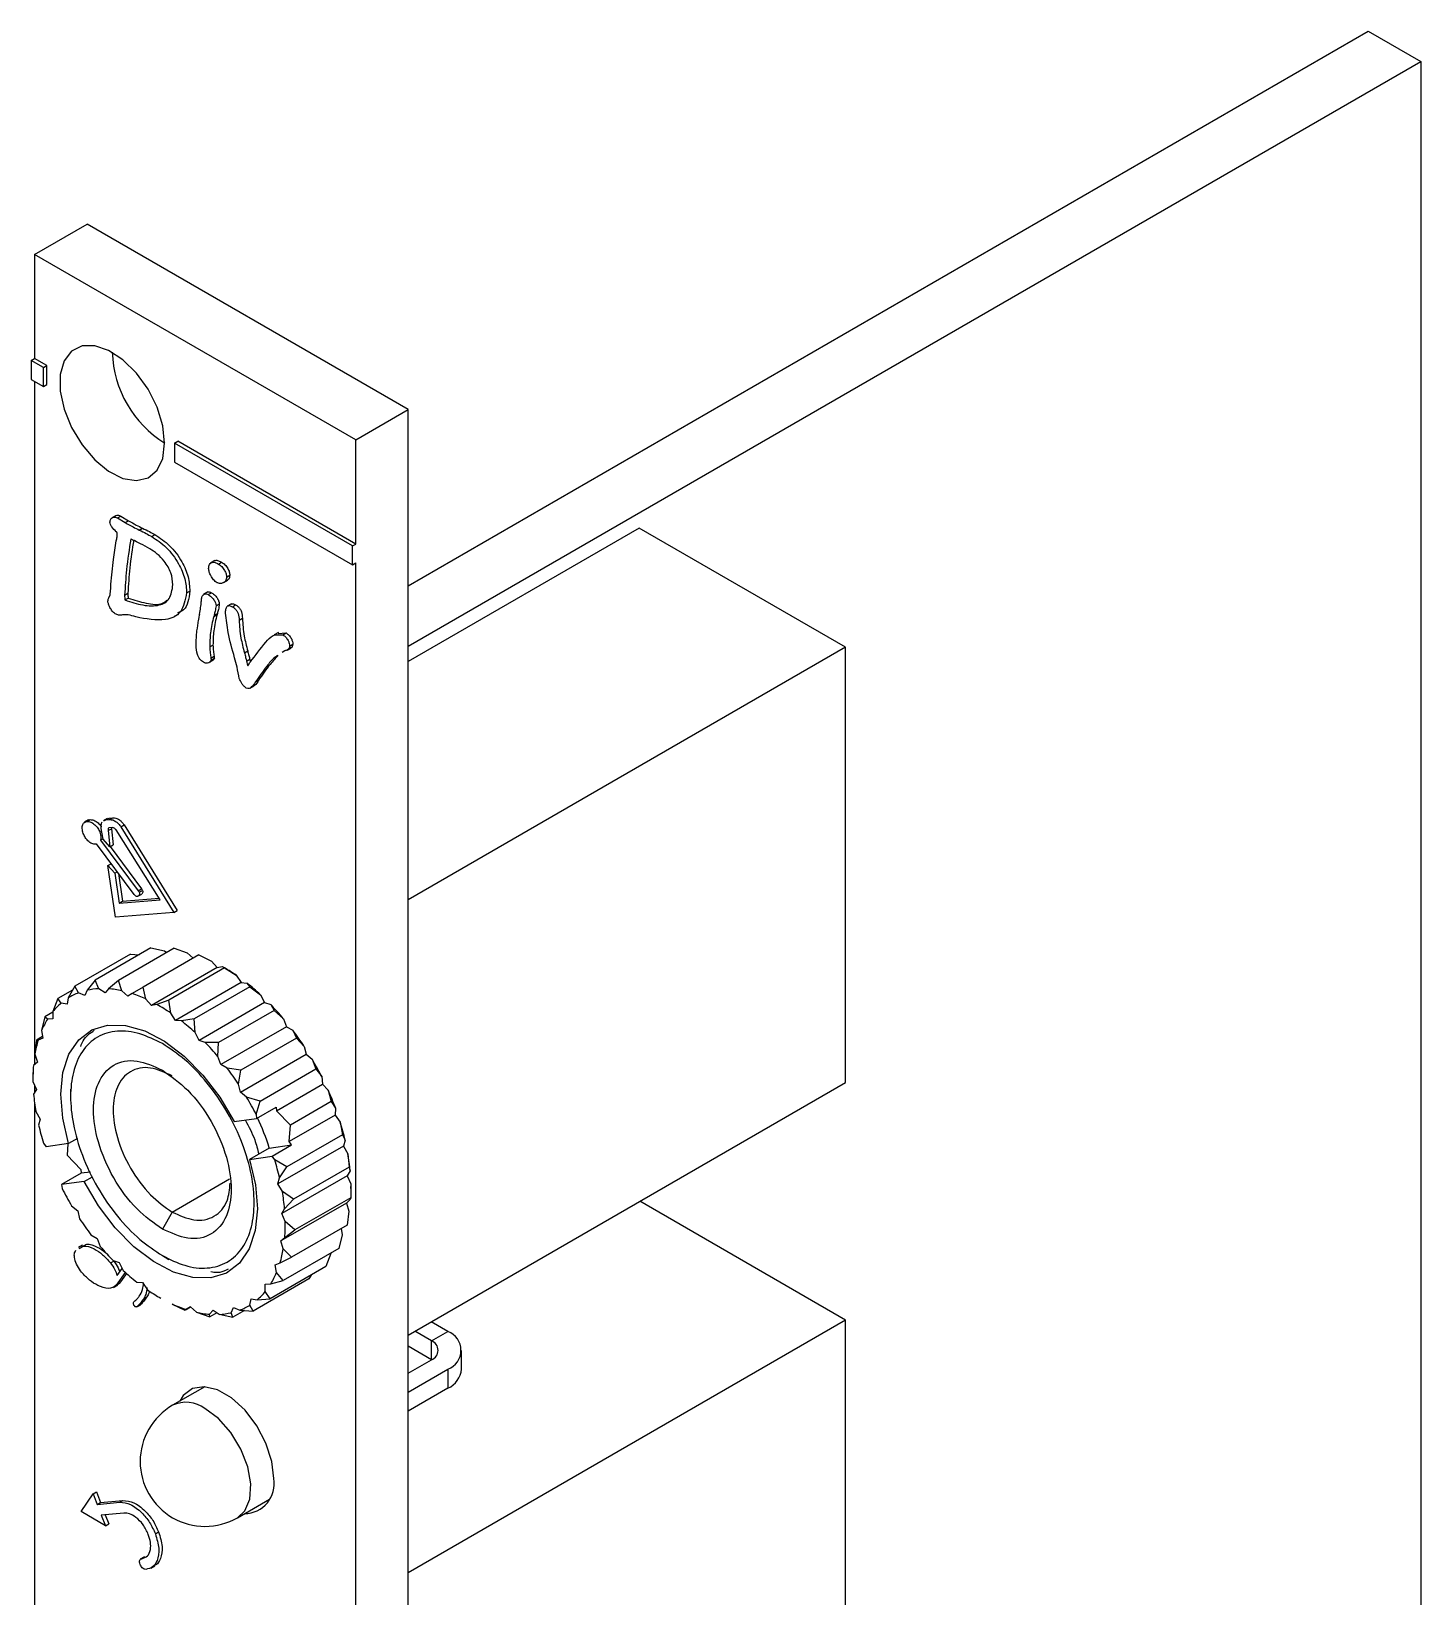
# Model space of a CAD drawing. Extents: x 616 to 1059, y 318 to 582.
# Drawn here: x 615.6 to 675.6, y 494.6 to 562.2 of the extents above; entities that cross this region are included whole.
import ezdxf

# ---------------------------------------------------------------- set-up
doc = ezdxf.new("R2010")
doc.units = 0
doc.layers.get('0').update_dxf_attribs({"linetype": 'CONTINUOUS'})

msp = doc.modelspace()

# ---------------------------------------------------------------- linework, layer by layer
at = {"color": 7, "linetype": 'CONTINUOUS'}
for p, q in [((631.876, 538.243), (673.312, 562.164)), ((673.312, 562.164), (675.575, 560.858)), ((631.876, 535.631), (675.575, 560.858)), ((675.575, 560.858), (675.575, 442.639)), ((615.754, 552.534), (618.017, 553.84)), ((631.876, 545.84), (618.017, 553.84)), ((629.613, 544.533), (615.754, 552.534)), ((615.754, 552.534), (615.754, 548.043)), ((615.613, 547.961), (615.754, 548.043)), ((616.136, 547.659), (615.613, 547.961)), ((615.613, 547.961), (615.613, 547.145)), ((616.277, 547.741), (615.754, 548.043)), ((615.613, 547.145), (616.136, 546.843)), ((616.136, 547.659), (616.277, 547.741)), ((616.136, 546.843), (616.136, 547.659)), ((616.277, 546.924), (616.277, 547.741)), ((615.754, 547.063), (615.754, 517.583)), ((616.136, 546.843), (616.277, 546.924)), ((629.613, 544.533), (631.876, 545.84)), ((631.876, 335.989), (631.876, 545.84)), ((621.793, 544.394), (621.934, 544.475)), ((621.793, 544.394), (621.793, 543.577)), ((629.472, 539.961), (621.793, 544.394)), ((629.613, 540.042), (621.934, 544.475)), ((629.613, 540.042), (629.613, 544.533)), ((621.793, 543.577), (629.472, 539.144)), ((619.265, 541.265), (619.088, 541.163)), ((619.335, 541.165), (619.476, 541.246)), ((619.335, 541.165), (619.66, 540.966)), ((619.476, 541.246), (619.802, 541.048)), ((619.66, 540.966), (619.802, 541.048)), ((620.272, 540.643), (620.413, 540.725)), ((620.81, 540.365), (620.951, 540.447)), ((641.846, 540.733), (631.876, 534.978)), ((650.756, 535.59), (641.846, 540.733)), ((629.472, 539.961), (629.613, 540.042)), ((629.472, 539.144), (629.472, 539.961)), ((623.529, 539.325), (623.353, 539.223)), ((623.685, 539.177), (623.827, 539.258)), ((629.472, 539.144), (629.613, 539.226)), ((629.613, 339.99), (629.613, 539.226)), ((623.908, 538.375), (624.084, 538.477)), ((624.038, 538.615), (624.179, 538.696)), ((618.963, 537.714), (619.014, 537.849)), ((619.641, 537.835), (619.783, 537.917)), ((619.655, 537.63), (619.797, 537.711)), ((622.316, 537.929), (622.457, 538.011)), ((623.227, 537.974), (623.05, 537.872)), ((623.243, 537.862), (623.384, 537.943)), ((621.796, 536.929), (621.973, 537.031)), ((622.876, 537.011), (622.876, 537.008)), ((623.487, 536.915), (623.628, 536.997)), ((623.501, 536.968), (623.487, 536.915)), ((623.501, 536.968), (623.643, 537.05)), ((623.585, 537.376), (623.726, 537.458)), ((623.643, 537.05), (623.628, 536.997)), ((624.247, 537.461), (624.071, 537.359)), ((624.291, 537.337), (624.432, 537.419)), ((624.582, 536.755), (624.723, 536.837)), ((623.313, 535.599), (623.454, 535.681)), ((626.276, 536.227), (626.099, 536.125)), ((626.273, 536.178), (626.612, 536.204)), ((626.471, 536.123), (626.612, 536.204)), ((626.758, 535.634), (626.899, 535.716)), ((623.279, 534.926), (623.455, 535.028)), ((623.363, 535.119), (623.504, 535.2)), ((623.37, 535.032), (623.512, 535.114)), ((624.81, 535.351), (624.951, 535.432)), ((624.903, 534.988), (625.044, 535.07)), ((625.044, 535.07), (625.071, 534.96)), ((626.555, 535.436), (626.433, 535.356)), ((626.648, 535.464), (626.825, 535.566)), ((650.756, 535.59), (631.876, 524.691)), ((650.756, 516.809), (650.756, 535.59)), ((625.043, 533.82), (625.22, 533.922)), ((625.28, 534.077), (625.422, 534.159)), ((618.898, 528.204), (618.722, 528.102)), ((618.825, 528.137), (618.966, 528.219)), ((618.891, 528.175), (618.966, 528.219)), ((618.966, 528.219), (619.132, 528.233)), ((618.99, 528.152), (619.132, 528.233)), ((618.081, 528.136), (617.905, 528.034)), ((618.007, 528.069), (618.149, 528.15)), ((618.066, 528.121), (618.149, 528.15)), ((618.575, 527.606), (618.653, 527.651)), ((618.707, 527.314), (618.634, 527.77)), ((618.75, 528.094), (618.825, 528.137)), ((618.825, 528.137), (618.99, 528.152)), ((618.931, 527.676), (619.073, 527.757)), ((618.931, 527.676), (619.001, 526.983)), ((619.124, 527.805), (618.959, 527.791)), ((619.07, 527.8), (619.073, 527.757)), ((619.073, 527.757), (619.142, 527.065)), ((621.17, 524.694), (619.271, 527.704)), ((619.48, 527.838), (619.622, 527.919)), ((619.48, 527.838), (621.768, 524.147)), ((619.622, 527.919), (621.91, 524.228)), ((618.413, 527.093), (618.425, 527.1)), ((620.045, 524.919), (618.424, 527.1)), ((618.603, 527.266), (618.706, 527.325)), ((618.603, 527.266), (620.231, 525.085)), ((619.001, 526.983), (618.707, 527.314)), ((619.001, 526.983), (619.142, 527.065)), ((619.011, 526.989), (620.372, 525.166)), ((618.915, 526.168), (619.056, 526.249)), ((619.252, 523.935), (618.915, 526.168)), ((618.915, 526.168), (619.216, 525.844)), ((619.216, 525.844), (619.315, 525.901)), ((619.216, 525.844), (619.404, 524.545)), ((619.372, 525.824), (619.545, 524.627)), ((620.231, 525.085), (620.372, 525.166)), ((620.241, 524.856), (620.383, 524.938)), ((620.272, 525.016), (620.413, 525.097)), ((621.768, 524.147), (619.252, 523.935)), ((619.404, 524.545), (621.17, 524.694)), ((619.404, 524.545), (619.545, 524.627)), ((619.545, 524.627), (621.128, 524.76)), ((621.768, 524.147), (621.91, 524.228)), ((619.894, 522.35), (617.49, 520.962)), ((620.776, 522.616), (618.372, 521.228)), ((621.773, 522.602), (619.369, 521.214)), ((619.894, 522.35), (620.27, 522.323)), ((622.845, 522.31), (620.441, 520.922)), ((620.776, 522.616), (621.362, 522.489)), ((621.362, 522.489), (621.462, 522.423)), ((621.773, 522.602), (622.345, 522.4)), ((622.345, 522.4), (622.601, 522.169)), ((622.845, 522.31), (623.391, 522.044)), ((623.631, 521.764), (620.802, 520.132)), ((623.952, 521.749), (621.548, 520.362)), ((623.391, 522.044), (623.631, 521.764)), ((623.631, 521.764), (623.854, 521.809)), ((623.854, 521.809), (623.952, 521.749)), ((623.957, 521.751), (623.888, 521.791)), ((623.952, 521.749), (624.458, 521.435)), ((624.458, 521.435), (624.67, 521.121)), ((617.397, 520.797), (616.755, 520.427)), ((617.49, 520.962), (617.206, 520.456)), ((617.649, 520.676), (617.49, 520.962)), ((618.018, 520.787), (617.916, 520.558)), ((618.372, 521.228), (618.018, 520.787)), ((618.533, 520.856), (618.372, 521.228)), ((618.801, 520.677), (618.533, 520.856)), ((618.95, 520.851), (618.801, 520.677)), ((619.369, 521.214), (618.95, 520.851)), ((619.517, 520.767), (619.369, 521.214)), ((619.776, 520.533), (619.517, 520.767)), ((620.441, 520.922), (619.965, 520.645)), ((620.562, 520.411), (620.441, 520.922)), ((624.67, 521.121), (621.841, 519.488)), ((625.051, 520.943), (622.647, 519.555)), ((624.67, 521.121), (624.918, 521.097)), ((624.918, 521.097), (625.051, 520.943)), ((625.051, 520.943), (625.506, 520.596)), ((616.755, 520.427), (616.545, 519.871)), ((616.899, 520.232), (616.755, 520.427)), ((617.155, 520.181), (616.899, 520.232)), ((617.206, 520.456), (617.155, 520.181)), ((617.916, 520.558), (617.649, 520.676)), ((619.965, 520.645), (619.776, 520.533)), ((620.802, 520.132), (620.562, 520.411)), ((621.025, 520.177), (620.802, 520.132)), ((621.548, 520.362), (621.025, 520.177)), ((621.63, 519.802), (621.548, 520.362)), ((625.681, 520.259), (622.853, 518.626)), ((625.506, 520.596), (625.681, 520.259)), ((625.681, 520.259), (625.945, 520.169)), ((625.945, 520.169), (626.1, 519.921)), ((616.197, 519.642), (616.059, 519.053)), ((616.545, 519.843), (616.197, 519.642)), ((616.311, 519.543), (616.197, 519.642)), ((616.546, 519.56), (616.311, 519.543)), ((616.545, 519.871), (616.546, 519.56)), ((621.841, 519.488), (621.63, 519.802)), ((622.089, 519.465), (621.841, 519.488)), ((622.647, 519.555), (622.089, 519.465)), ((622.678, 518.964), (622.647, 519.555)), ((626.1, 519.921), (623.695, 518.533)), ((626.1, 519.921), (626.495, 519.561)), ((626.495, 519.561), (626.626, 519.214)), ((616.101, 518.793), (615.836, 518.64)), ((616.059, 519.053), (616.113, 518.718)), ((622.853, 518.626), (622.678, 518.964)), ((626.626, 519.214), (623.798, 517.581)), ((627.058, 518.723), (624.654, 517.335)), ((626.626, 519.214), (626.896, 519.06)), ((626.896, 519.06), (627.058, 518.723)), ((627.058, 518.723), (627.386, 518.368)), ((615.836, 518.64), (615.769, 518.035)), ((615.909, 518.634), (615.836, 518.64)), ((616.113, 518.718), (615.909, 518.634)), ((623.116, 518.536), (622.853, 518.626)), ((623.695, 518.533), (623.116, 518.536)), ((623.666, 517.928), (623.695, 518.533)), ((627.386, 518.368), (627.469, 518.024)), ((615.687, 517.457), (615.685, 517.054)), ((615.706, 517.54), (615.687, 517.457)), ((615.873, 517.688), (615.706, 517.54)), ((615.769, 518.035), (615.873, 517.688)), ((623.798, 517.581), (623.666, 517.928)), ((624.067, 517.427), (623.798, 517.581)), ((624.654, 517.335), (624.067, 517.427)), ((624.641, 516.391), (627.469, 518.024)), ((625.484, 516.007), (627.888, 517.395)), ((627.469, 518.024), (627.733, 517.812)), ((627.733, 517.812), (627.888, 517.395)), ((627.888, 517.395), (628.145, 517.063)), ((615.683, 517.054), (615.683, 516.974)), ((615.684, 516.855), (615.835, 516.511)), ((615.754, 516.696), (615.754, 516.374)), ((624.557, 516.735), (624.654, 517.335)), ((624.641, 516.391), (624.557, 516.735)), ((626.197, 515.593), (628.177, 516.736)), ((628.145, 517.063), (628.177, 516.736)), ((628.177, 516.736), (628.426, 516.475)), ((631.876, 505.91), (650.756, 516.809)), ((615.835, 516.511), (615.713, 516.304)), ((617.31, 516.525), (617.31, 516.199)), ((624.905, 516.18), (624.641, 516.391)), ((625.484, 516.007), (624.905, 516.18)), ((628.426, 516.475), (628.56, 515.989)), ((615.754, 515.923), (615.754, 488.977)), ((615.809, 515.559), (616, 515.23)), ((625.316, 515.43), (625.484, 516.007)), ((625.316, 515.43), (625.333, 515.259)), ((625.333, 515.259), (626.182, 515.749)), ((626.182, 515.749), (626.197, 515.593)), ((626.197, 515.593), (626.792, 514.968)), ((628.722, 515.399), (626.742, 514.256)), ((628.56, 515.989), (626.792, 514.968)), ((628.56, 515.989), (628.743, 515.697)), ((628.743, 515.697), (628.722, 515.399)), ((628.722, 515.399), (628.947, 515.098)), ((616, 515.23), (615.927, 514.973)), ((624.365, 515.129), (625.333, 515.259)), ((626.742, 514.256), (626.792, 514.968)), ((628.947, 515.098), (629.047, 514.557)), ((616.138, 514.197), (616.255, 514.039)), ((617.223, 514.17), (616.255, 514.039)), ((617.195, 514.166), (617.161, 513.674)), ((617.608, 514.392), (617.223, 514.17)), ((625.881, 513.982), (626.849, 514.113)), ((626.001, 513.623), (626.849, 514.113)), ((629.084, 514.065), (626.256, 512.432)), ((629.047, 514.557), (626.642, 513.169)), ((626.849, 514.113), (626.742, 514.256)), ((629.047, 514.557), (629.157, 514.322)), ((629.157, 514.322), (629.084, 514.065)), ((629.084, 514.065), (629.276, 513.736)), ((617.161, 513.674), (617.756, 513.049)), ((625.881, 513.982), (625.033, 513.493)), ((625.033, 513.493), (626.001, 513.623)), ((626.118, 513.465), (626.001, 513.623)), ((626.642, 513.169), (626.118, 513.465)), ((629.276, 513.736), (629.329, 513.156)), ((617.771, 512.893), (616.923, 512.403)), ((617.756, 513.049), (617.771, 512.893)), ((618.161, 512.945), (617.771, 512.893)), ((617.891, 512.533), (618.256, 512.744)), ((621.694, 511.218), (624.171, 512.648)), ((626.256, 512.432), (626.329, 512.689)), ((626.329, 512.689), (626.642, 513.169)), ((629.25, 512.784), (626.421, 511.151)), ((629.329, 513.156), (626.925, 511.768)), ((629.372, 512.991), (629.25, 512.784)), ((629.25, 512.784), (629.4, 512.44)), ((629.329, 513.156), (629.372, 512.991)), ((617.891, 512.533), (616.923, 512.403)), ((616.923, 512.403), (616.94, 512.232)), ((626.447, 512.103), (626.256, 512.432)), ((626.925, 511.768), (626.447, 512.103)), ((629.4, 512.44), (629.397, 511.838)), ((629.401, 512.241), (629.401, 512.321)), ((617.351, 511.483), (617.615, 511.271)), ((629.212, 511.607), (626.383, 509.974)), ((626.421, 511.151), (626.543, 511.358)), ((626.543, 511.358), (626.925, 511.768)), ((629.397, 511.838), (626.993, 510.45)), ((629.378, 511.755), (629.212, 511.607)), ((629.212, 511.607), (629.316, 511.26)), ((629.397, 511.838), (629.378, 511.755)), ((650.756, 506.554), (641.873, 511.682)), ((617.615, 511.271), (617.699, 510.927)), ((621.694, 511.218), (621.269, 510.483)), ((626.572, 510.807), (626.421, 511.151)), ((626.993, 510.45), (626.572, 510.807)), ((629.248, 510.655), (626.844, 509.267)), ((629.316, 511.26), (629.248, 510.655)), ((618.189, 510.235), (618.458, 510.081)), ((618.458, 510.081), (618.59, 509.734)), ((626.383, 509.974), (626.55, 510.122)), ((626.487, 509.627), (626.383, 509.974)), ((626.55, 510.122), (626.993, 510.45)), ((629.025, 510.242), (628.888, 509.653)), ((628.983, 510.502), (629.025, 510.242)), ((617.822, 509.784), (617.645, 509.682)), ((621.269, 509.34), (621.552, 509.177)), ((626.347, 509.028), (626.844, 509.267)), ((628.888, 509.653), (626.483, 508.265)), ((626.844, 509.267), (626.487, 509.627)), ((628.54, 509.424), (628.329, 508.868)), ((628.54, 509.452), (628.54, 509.424)), ((619.026, 509.024), (619.168, 509.106)), ((619.14, 509.126), (619.403, 509.036)), ((619.669, 508.616), (619.28, 508.063)), ((619.317, 508.479), (619.533, 508.786)), ((619.403, 509.036), (619.578, 508.699)), ((628.329, 508.868), (625.925, 507.481)), ((626.143, 508.944), (626.347, 509.028)), ((626.197, 508.609), (626.143, 508.944)), ((626.483, 508.265), (626.197, 508.609)), ((619.165, 507.961), (619.341, 508.063)), ((619.28, 508.063), (619.422, 508.144)), ((619.422, 508.144), (619.302, 508.096)), ((619.721, 508.57), (619.422, 508.144)), ((620.167, 508.198), (620.415, 508.174)), ((620.415, 508.174), (620.626, 507.86)), ((627.595, 508.333), (625.191, 506.945)), ((625.71, 508.103), (625.945, 508.119)), ((625.711, 507.791), (625.71, 508.103)), ((625.945, 508.119), (626.483, 508.265)), ((627.687, 508.498), (627.595, 508.333)), ((620.038, 507.34), (620.053, 507.362)), ((620.418, 507.417), (620.559, 507.498)), ((620.462, 507.479), (620.418, 507.417)), ((620.462, 507.479), (620.603, 507.56)), ((620.603, 507.56), (620.559, 507.498)), ((621.127, 507.544), (621.197, 507.504)), ((621.694, 507.251), (622.239, 506.985)), ((625.05, 507.206), (625.101, 507.481)), ((625.101, 507.481), (625.357, 507.43)), ((625.357, 507.43), (625.925, 507.481)), ((625.925, 507.481), (625.711, 507.791)), ((620.171, 507.125), (620.312, 507.207)), ((622.483, 507.126), (622.239, 506.985)), ((622.239, 506.985), (622.291, 507.018)), ((622.291, 507.018), (622.48, 507.129)), ((622.48, 507.129), (622.739, 506.895)), ((622.739, 506.895), (623.312, 506.693)), ((623.306, 506.811), (623.455, 506.985)), ((623.312, 506.693), (623.306, 506.811)), ((623.623, 506.872), (623.312, 506.693)), ((623.455, 506.985), (623.723, 506.806)), ((623.723, 506.806), (624.308, 506.679)), ((624.238, 506.875), (624.34, 507.104)), ((624.308, 506.679), (624.238, 506.875)), ((624.815, 506.972), (624.308, 506.679)), ((624.34, 507.104), (624.607, 506.986)), ((624.607, 506.986), (625.191, 506.945)), ((625.191, 506.945), (625.05, 507.206)), ((650.756, 506.554), (631.876, 495.655)), ((632.887, 505.66), (632.165, 506.077)), ((633.594, 506.068), (632.872, 506.485)), ((632.887, 505.66), (633.594, 506.068)), ((650.756, 487.773), (650.756, 506.554)), ((632.887, 504.844), (631.876, 505.427)), ((632.887, 504.844), (632.887, 505.66)), ((634.18, 504.436), (634.18, 505.252)), ((631.876, 504.26), (632.887, 504.844)), ((631.876, 503.444), (633.594, 504.436)), ((633.594, 504.436), (633.594, 503.619)), ((623.095, 503.682), (621.708, 502.881)), ((633.594, 503.619), (631.876, 502.627)), ((618.278, 499.059), (618.42, 499.14)), ((618.42, 499.14), (618.595, 498.689)), ((617.759, 498.303), (618.278, 499.059)), ((618.278, 499.059), (618.453, 498.607)), ((618.453, 498.607), (619.428, 498.694)), ((618.453, 498.607), (618.595, 498.689)), ((618.595, 498.689), (619.569, 498.776)), ((619.428, 498.694), (619.569, 498.776)), ((624.508, 498.031), (625.895, 498.832)), ((618.812, 497.683), (617.759, 498.303)), ((619.607, 498.231), (618.633, 498.144)), ((618.633, 498.144), (618.812, 497.683)), ((618.8, 498.159), (618.953, 497.765)), ((618.812, 497.683), (618.953, 497.765)), ((620.966, 497.336), (621.108, 497.418)), ((620.495, 496.343), (620.318, 496.241)), ((620.372, 496.262), (620.513, 496.343)), ((620.479, 496.33), (620.513, 496.343)), ((620.768, 495.859), (620.945, 495.961))]:
    msp.add_line(p, q, dxfattribs=at)
at = {"color": 7, "linetype": 'CONTINUOUS', "flags": 128}
for points in [[(621.368, 544.394), (621.285, 545.147), (621.039, 545.941), (620.65, 546.718), (620.147, 547.419), (619.566, 547.992), (618.951, 548.396), (618.348, 548.599), (617.801, 548.588), (617.35, 548.362), (617.03, 547.939), (616.864, 547.35), (616.864, 546.638), (617.03, 545.857), (617.35, 545.064), (617.801, 544.319), (618.348, 543.675), (618.951, 543.182), (619.566, 542.876), (620.147, 542.779), (620.65, 542.899), (621.039, 543.226), (621.285, 543.737), (621.368, 544.394)], [(617.223, 514.17), (616.969, 515.264), (616.885, 516.3), (616.976, 517.235), (617.237, 518.03), (617.657, 518.652), (618.22, 519.077), (618.902, 519.287), (619.675, 519.273), (620.509, 519.035), (621.367, 518.585), (622.216, 517.939), (623.02, 517.124), (623.746, 516.175), (624.365, 515.129)], [(625.033, 513.493), (625.287, 512.398), (625.371, 511.362), (625.28, 510.428), (625.019, 509.633), (624.599, 509.01), (624.036, 508.585), (623.354, 508.375), (622.581, 508.389), (621.747, 508.627), (620.889, 509.078), (620.04, 509.723), (619.236, 510.538), (618.51, 511.487), (617.891, 512.533)], [(629.4, 512.44), (629.401, 512.352), (629.401, 512.321)], [(626.078, 499.721), (625.992, 500.461), (625.741, 501.24), (625.346, 501.995), (624.838, 502.665), (624.258, 503.196), (623.655, 503.545), (623.075, 503.683), (622.567, 503.599), (622.172, 503.3), (622.018, 503.06)], [(624.508, 498.031), (624.823, 498.323), (625.038, 498.833), (625.082, 499.487), (624.951, 500.227), (624.656, 500.988), (624.223, 501.701), (623.691, 502.304), (623.108, 502.742)]]:
    msp.add_lwpolyline(points, dxfattribs=at)
at = {"color": 7, "linetype": 'CONTINUOUS'}
for centre, radius, start, end in [((623.923, 548.481), 4.82, 181.99908, 237.99555), ((620.06, 515.016), 7.781, 55.57883, 59.94101), ((618.673, 517.868), 2.992, 92.67351, 102.6352), ((618.648, 516.85), 4.012, 77.48983, 85.67995), ((618.842, 513.366), 9.833, 47.33602, 51.84047), ((618.691, 518.122), 2.768, 130.3392, 140.83067), ((618.569, 518.263), 2.582, 110.86846, 121.85925), ((618.22, 515.305), 5.618, 65.35402, 71.89698), ((617.298, 513.486), 7.659, 55.55196, 60.87338), ((617.515, 511.995), 11.742, 40.11547, 44.11722), ((619.341, 517.675), 3.56, 148.34799, 157.21918), ((616.014, 511.733), 9.833, 47.33602, 51.84047), ((616.544, 511.208), 12.993, 33.44026, 37.1809), ((620.656, 517.211), 4.956, 163.31328, 170.42664), ((614.687, 510.362), 11.742, 40.11547, 44.11722), ((622.545, 516.976), 6.862, 175.28044, 181.00621), ((613.716, 509.575), 12.993, 33.44026, 37.1809), ((616.28, 511.032), 13.31, 26.94415, 30.62502), ((624.709, 517.086), 9.03, 184.9683, 189.73613), ((613.451, 509.399), 13.31, 26.94415, 30.62502), ((616.902, 511.32), 12.624, 20.28885, 24.10196), ((626.725, 517.488), 11.087, 193.11128, 197.26923), ((616.65, 511.165), 9.652, 16.97221, 25.27096), ((618.359, 511.807), 11.087, 13.11128, 17.26923), ((615.531, 510.174), 11.087, 13.11128, 17.26923), ((620.376, 512.209), 9.03, 4.9683, 9.73613), ((628.805, 518.263), 13.31, 206.94415, 210.62502), ((617.547, 510.576), 9.03, 4.9683, 9.73613), ((628.54, 518.087), 12.993, 213.44026, 217.1809), ((619.711, 510.686), 6.862, 355.28044, 1.00621), ((627.569, 517.3), 11.742, 220.11547, 224.11722), ((621.6, 510.451), 4.956, 343.31328, 350.42664), ((626.242, 515.929), 9.833, 227.33602, 231.84047), ((622.915, 509.987), 3.56, 328.34799, 337.21918), ((625.025, 514.279), 7.781, 235.57883, 239.94101), ((624.036, 512.358), 5.618, 245.35402, 251.89698), ((623.565, 509.54), 2.768, 310.3392, 320.83067), ((623.608, 510.812), 4.012, 257.48983, 265.67995), ((623.583, 509.794), 2.992, 272.67351, 282.6352), ((623.687, 509.399), 2.582, 290.86846, 301.85925), ((633.284, 505.252), 0.873, 290.78342, 69.21658), ((632.732, 505.252), 0.437, 290.78342, 69.21658), ((633.179, 504.535), 1.006, 294.37466, 354.3052), ((623.108, 500.456), 2.8, 119.99731, 180), ((622.292, 501.639), 1.372, 53.51373, 115.17581), ((623.108, 500.456), 2.8, 180, 299.99731), ((624.815, 499.493), 1.283, 270.12124, 10.23912)]:
    msp.add_arc(centre, radius, start, end, dxfattribs=at)
for points, knots in [([(619.007, 540.988), (619.015, 541.036), (619.032, 541.133), (619.126, 541.189), (619.225, 541.213), (619.298, 541.181), (619.335, 541.165)], [0, 0, 0, 0, 0.278636, 0.559269, 0.779892, 1, 1, 1, 1]), ([(619.251, 541.249), (619.259, 541.256), (619.291, 541.283), (619.367, 541.292), (619.44, 541.262), (619.476, 541.246)], [0, 0, 0, 0, 0.154545, 0.577767, 1, 1, 1, 1]), ([(619.802, 541.048), (619.916, 540.985), (620.12, 540.872), (620.323, 540.77), (620.413, 540.725)], [0, 0, 0, 0, 0.559977, 1, 1, 1, 1]), ([(619.282, 540.572), (619.213, 540.634), (619.116, 540.72), (619.019, 540.882), (619.011, 540.953), (619.007, 540.988)], [0, 0, 0, 0, 0.560479, 0.780725, 1, 1, 1, 1]), ([(619.281, 540.177), (619.293, 540.232), (619.314, 540.33), (619.321, 540.439), (619.324, 540.487)], [0, 0, 0, 0, 0.560108, 1, 1, 1, 1]), ([(619.324, 540.487), (619.323, 540.495), (619.323, 540.512), (619.312, 540.537), (619.298, 540.558), (619.287, 540.567), (619.282, 540.572)], [0, 0, 0, 0, 0.280011, 0.560038, 0.779011, 1, 1, 1, 1]), ([(619.66, 540.966), (619.775, 540.903), (619.979, 540.79), (620.182, 540.688), (620.272, 540.643)], [0, 0, 0, 0, 0.5599766, 1, 1, 1, 1]), ([(620.272, 540.643), (620.372, 540.595), (620.551, 540.509), (620.731, 540.409), (620.81, 540.365)], [0, 0, 0, 0, 0.5600178, 1, 1, 1, 1]), ([(620.413, 540.725), (620.513, 540.677), (620.693, 540.59), (620.872, 540.491), (620.951, 540.447)], [0, 0, 0, 0, 0.5600178, 1, 1, 1, 1]), ([(620.81, 540.365), (621.024, 540.224), (621.451, 539.941), (621.969, 539.258), (622.275, 538.535), (622.302, 538.131), (622.316, 537.929)], [0, 0, 0, 0, 0.28045, 0.559804, 0.779655, 1, 1, 1, 1]), ([(620.951, 540.447), (621.165, 540.305), (621.592, 540.022), (622.11, 539.34), (622.417, 538.617), (622.444, 538.213), (622.457, 538.011)], [0, 0, 0, 0, 0.28045, 0.559804, 0.779655, 1, 1, 1, 1]), ([(619.052, 538.31), (619.082, 538.668), (619.137, 539.306), (619.237, 539.911), (619.281, 540.177)], [0, 0, 0, 0, 0.559983, 1, 1, 1, 1]), ([(619.91, 540.257), (619.839, 539.82), (619.712, 539.039), (619.663, 538.203), (619.641, 537.835)], [0, 0, 0, 0, 0.560127, 1, 1, 1, 1]), ([(620.034, 540.219), (619.97, 539.821), (619.85, 539.079), (619.804, 538.284), (619.783, 537.917)], [0, 0, 0, 0, 0.53678, 1, 1, 1, 1]), ([(619.998, 540.214), (619.981, 540.221), (619.952, 540.235), (619.923, 540.25), (619.91, 540.257)], [0, 0, 0, 0, 0.559999, 1, 1, 1, 1]), ([(620.731, 539.835), (620.594, 539.911), (620.349, 540.046), (620.105, 540.162), (619.998, 540.214)], [0, 0, 0, 0, 0.559974, 1, 1, 1, 1]), ([(621.726, 538.285), (621.71, 538.454), (621.678, 538.793), (621.385, 539.285), (621.055, 539.628), (620.839, 539.766), (620.731, 539.835)], [0, 0, 0, 0, 0.279169, 0.558144, 0.778862, 1, 1, 1, 1]), ([(623.267, 538.984), (623.274, 539.05), (623.286, 539.18), (623.402, 539.264), (623.545, 539.25), (623.639, 539.201), (623.685, 539.177)], [0, 0, 0, 0, 0.2796731, 0.558545, 0.7790666, 1, 1, 1, 1]), ([(623.627, 538.373), (623.576, 538.411), (623.473, 538.487), (623.365, 538.665), (623.286, 538.835), (623.274, 538.934), (623.267, 538.984)], [0, 0, 0, 0, 0.279214, 0.559322, 0.780082, 1, 1, 1, 1]), ([(623.52, 539.301), (623.532, 539.313), (623.573, 539.352), (623.689, 539.328), (623.781, 539.282), (623.827, 539.258)], [0, 0, 0, 0, 0.181112, 0.590174, 1, 1, 1, 1]), ([(623.685, 539.177), (623.735, 539.144), (623.833, 539.079), (623.949, 538.92), (624.026, 538.756), (624.034, 538.662), (624.038, 538.615)], [0, 0, 0, 0, 0.280258, 0.559685, 0.779898, 1, 1, 1, 1]), ([(623.827, 539.258), (623.876, 539.226), (623.975, 539.161), (624.09, 539.002), (624.167, 538.837), (624.175, 538.743), (624.179, 538.696)], [0, 0, 0, 0, 0.280258, 0.559685, 0.779898, 1, 1, 1, 1]), ([(619.014, 537.849), (619.025, 537.932), (619.044, 538.082), (619.05, 538.24), (619.052, 538.31)], [0, 0, 0, 0, 0.5598358, 1, 1, 1, 1]), ([(624.038, 538.615), (624.029, 538.552), (624.01, 538.425), (623.886, 538.362), (623.764, 538.326), (623.673, 538.357), (623.627, 538.373)], [0, 0, 0, 0, 0.278945, 0.559397, 0.780339, 1, 1, 1, 1]), ([(624.179, 538.696), (624.172, 538.631), (624.159, 538.525), (624.088, 538.489), (624.061, 538.475)], [0, 0, 0, 0, 0.615815, 1, 1, 1, 1]), ([(618.916, 537.573), (618.921, 537.603), (618.93, 537.656), (618.953, 537.696), (618.963, 537.714)], [0, 0, 0, 0, 0.559183, 1, 1, 1, 1]), ([(619.641, 537.835), (619.641, 537.798), (619.641, 537.732), (619.651, 537.661), (619.655, 537.63)], [0, 0, 0, 0, 0.560278, 1, 1, 1, 1]), ([(619.655, 537.63), (619.916, 537.544), (620.435, 537.372), (621.106, 537.351), (621.622, 537.621), (621.692, 538.064), (621.726, 538.285)], [0, 0, 0, 0, 0.281156, 0.561473, 0.781415, 1, 1, 1, 1]), ([(619.783, 537.917), (619.783, 537.88), (619.783, 537.813), (619.792, 537.742), (619.797, 537.711)], [0, 0, 0, 0, 0.560278, 1, 1, 1, 1]), ([(619.797, 537.711), (620.054, 537.63), (620.567, 537.469), (621.169, 537.393), (621.402, 537.57), (621.461, 537.615)], [0, 0, 0, 0, 0.428401, 0.855524, 1, 1, 1, 1]), ([(622.316, 537.929), (622.254, 537.626), (622.131, 537.016), (621.286, 536.672), (620.565, 536.81), (620.125, 536.894)], [0, 0, 0, 0, 0.278042, 0.55902, 1, 1, 1, 1]), ([(622.457, 538.011), (622.41, 537.686), (622.344, 537.228), (622.022, 537.104), (621.928, 537.068)], [0, 0, 0, 0, 0.71069, 1, 1, 1, 1]), ([(622.95, 537.546), (622.953, 537.606), (622.959, 537.726), (623.017, 537.852), (623.116, 537.916), (623.2, 537.88), (623.243, 537.862)], [0, 0, 0, 0, 0.280953, 0.56124, 0.780657, 1, 1, 1, 1]), ([(623.214, 537.954), (623.23, 537.965), (623.273, 537.996), (623.34, 537.964), (623.384, 537.943)], [0, 0, 0, 0, 0.349408, 1, 1, 1, 1]), ([(623.243, 537.862), (623.287, 537.834), (623.375, 537.778), (623.486, 537.65), (623.567, 537.506), (623.579, 537.42), (623.585, 537.376)], [0, 0, 0, 0, 0.280964, 0.56069, 0.780969, 1, 1, 1, 1]), ([(623.384, 537.943), (623.428, 537.916), (623.516, 537.86), (623.627, 537.731), (623.708, 537.587), (623.72, 537.501), (623.726, 537.458)], [0, 0, 0, 0, 0.280964, 0.56069, 0.780969, 1, 1, 1, 1]), ([(619.231, 537.037), (619.187, 537.071), (619.098, 537.139), (619.011, 537.297), (618.941, 537.441), (618.924, 537.529), (618.916, 537.573)], [0, 0, 0, 0, 0.278933, 0.55931, 0.78043, 1, 1, 1, 1]), ([(619.554, 536.98), (619.498, 536.973), (619.398, 536.96), (619.282, 537.013), (619.231, 537.037)], [0, 0, 0, 0, 0.560144, 1, 1, 1, 1]), ([(620.125, 536.894), (620.012, 536.934), (619.81, 537.004), (619.632, 536.987), (619.554, 536.98)], [0, 0, 0, 0, 0.560211, 1, 1, 1, 1]), ([(622.835, 536.754), (622.843, 536.801), (622.857, 536.887), (622.871, 536.973), (622.876, 537.011)], [0, 0, 0, 0, 0.559999, 1, 1, 1, 1]), ([(622.876, 537.008), (622.892, 537.107), (622.921, 537.283), (622.941, 537.466), (622.95, 537.546)], [0, 0, 0, 0, 0.560107, 1, 1, 1, 1]), ([(623.628, 536.997), (623.572, 536.769), (623.471, 536.362), (623.459, 535.889), (623.454, 535.681)], [0, 0, 0, 0, 0.559882, 1, 1, 1, 1]), ([(623.585, 537.376), (623.574, 537.297), (623.554, 537.154), (623.517, 537.025), (623.501, 536.968)], [0, 0, 0, 0, 0.559597, 1, 1, 1, 1]), ([(623.726, 537.458), (623.715, 537.378), (623.696, 537.235), (623.659, 537.107), (623.643, 537.05)], [0, 0, 0, 0, 0.559597, 1, 1, 1, 1]), ([(623.993, 537.057), (623.995, 537.116), (623.999, 537.234), (624.053, 537.366), (624.167, 537.397), (624.249, 537.357), (624.291, 537.337)], [0, 0, 0, 0, 0.281151, 0.560627, 0.779786, 1, 1, 1, 1]), ([(624.388, 535.133), (624.284, 535.501), (624.1, 536.157), (624.025, 536.782), (623.993, 537.057)], [0, 0, 0, 0, 0.560621, 1, 1, 1, 1]), ([(624.233, 537.444), (624.258, 537.455), (624.314, 537.48), (624.39, 537.44), (624.432, 537.419)], [0, 0, 0, 0, 0.440799, 1, 1, 1, 1]), ([(624.291, 537.337), (624.324, 537.316), (624.389, 537.273), (624.481, 537.169), (624.571, 536.983), (624.577, 536.849), (624.582, 536.755)], [0, 0, 0, 0, 0.187424, 0.374401, 0.561206, 1, 1, 1, 1]), ([(624.432, 537.419), (624.465, 537.397), (624.531, 537.355), (624.622, 537.251), (624.712, 537.064), (624.719, 536.931), (624.723, 536.837)], [0, 0, 0, 0, 0.187424, 0.374401, 0.561206, 1, 1, 1, 1]), ([(622.724, 535.677), (622.732, 535.886), (622.748, 536.26), (622.808, 536.603), (622.835, 536.754)], [0, 0, 0, 0, 0.559868, 1, 1, 1, 1]), ([(623.487, 536.915), (623.43, 536.687), (623.329, 536.28), (623.318, 535.807), (623.313, 535.599)], [0, 0, 0, 0, 0.559882, 1, 1, 1, 1]), ([(624.582, 536.755), (624.598, 536.502), (624.626, 536.05), (624.754, 535.565), (624.81, 535.351)], [0, 0, 0, 0, 0.558975, 1, 1, 1, 1]), ([(624.723, 536.837), (624.739, 536.584), (624.767, 536.131), (624.895, 535.646), (624.951, 535.432)], [0, 0, 0, 0, 0.558975, 1, 1, 1, 1]), ([(623.041, 534.943), (622.986, 534.982), (622.903, 535.04), (622.82, 535.173), (622.734, 535.383), (622.728, 535.546), (622.724, 535.677)], [0, 0, 0, 0, 0.2491513, 0.3747343, 0.5004925, 1, 1, 1, 1]), ([(623.454, 535.681), (623.459, 535.593), (623.467, 535.437), (623.493, 535.273), (623.504, 535.2)], [0, 0, 0, 0, 0.559838, 1, 1, 1, 1]), ([(625.058, 534.948), (625.282, 535.234), (625.594, 535.631), (626.013, 536.148), (626.32, 536.131), (626.471, 536.123)], [0, 0, 0, 0, 0.5643697, 0.7860465, 1, 1, 1, 1]), ([(626.471, 536.123), (626.513, 536.093), (626.597, 536.035), (626.692, 535.894), (626.75, 535.753), (626.755, 535.674), (626.758, 535.634)], [0, 0, 0, 0, 0.279781, 0.559312, 0.779561, 1, 1, 1, 1]), ([(626.758, 535.634), (626.752, 535.599), (626.742, 535.529), (626.665, 535.465), (626.597, 535.447), (626.555, 535.436)], [0, 0, 0, 0, 0.278765, 0.559016, 1, 1, 1, 1]), ([(626.612, 536.204), (626.654, 536.175), (626.738, 536.117), (626.833, 535.976), (626.891, 535.835), (626.896, 535.755), (626.899, 535.716)], [0, 0, 0, 0, 0.279781, 0.559312, 0.779561, 1, 1, 1, 1]), ([(626.899, 535.716), (626.894, 535.681), (626.882, 535.612), (626.839, 535.569), (626.81, 535.559), (626.806, 535.558)], [0, 0, 0, 0, 0.46662, 0.935726, 1, 1, 1, 1]), ([(623.37, 535.032), (623.353, 535), (623.318, 534.935), (623.229, 534.903), (623.137, 534.897), (623.073, 534.927), (623.041, 534.943)], [0, 0, 0, 0, 0.27677, 0.558262, 0.779374, 1, 1, 1, 1]), ([(623.313, 535.599), (623.318, 535.512), (623.326, 535.355), (623.352, 535.191), (623.363, 535.119)], [0, 0, 0, 0, 0.559838, 1, 1, 1, 1]), ([(623.363, 535.119), (623.365, 535.102), (623.369, 535.072), (623.37, 535.044), (623.37, 535.032)], [0, 0, 0, 0, 0.559992, 1, 1, 1, 1]), ([(623.512, 535.114), (623.496, 535.078), (623.478, 535.037), (623.442, 535.022), (623.436, 535.02)], [0, 0, 0, 0, 0.845974, 1, 1, 1, 1]), ([(623.504, 535.2), (623.507, 535.184), (623.511, 535.154), (623.511, 535.126), (623.512, 535.114)], [0, 0, 0, 0, 0.559992, 1, 1, 1, 1]), ([(624.582, 534.238), (624.556, 534.402), (624.51, 534.696), (624.425, 534.999), (624.388, 535.133)], [0, 0, 0, 0, 0.559201, 1, 1, 1, 1]), ([(624.81, 535.351), (624.828, 535.283), (624.86, 535.162), (624.89, 535.041), (624.903, 534.988)], [0, 0, 0, 0, 0.5599935, 1, 1, 1, 1]), ([(624.903, 534.988), (624.911, 534.951), (624.926, 534.886), (624.948, 534.82), (624.957, 534.791)], [0, 0, 0, 0, 0.560125, 1, 1, 1, 1]), ([(624.951, 535.432), (624.969, 535.365), (625.002, 535.243), (625.031, 535.123), (625.044, 535.07)], [0, 0, 0, 0, 0.5599935, 1, 1, 1, 1]), ([(624.957, 534.791), (624.976, 534.82), (625.011, 534.872), (625.043, 534.925), (625.058, 534.948)], [0, 0, 0, 0, 0.559975, 1, 1, 1, 1]), ([(626.24, 535.228), (626.203, 535.205), (626.022, 535.092), (625.71, 534.689), (625.443, 534.31), (625.28, 534.077)], [0, 0, 0, 0, 0.090365, 0.444099, 1, 1, 1, 1]), ([(626.272, 535.238), (626.151, 535.112), (625.84, 534.789), (625.58, 534.398), (625.422, 534.159)], [0, 0, 0, 0, 0.388874, 1, 1, 1, 1]), ([(624.89, 533.825), (624.855, 533.852), (624.784, 533.905), (624.677, 534.053), (624.618, 534.168), (624.582, 534.238)], [0, 0, 0, 0, 0.279013, 0.5593, 1, 1, 1, 1]), ([(625.28, 534.077), (625.226, 533.998), (625.151, 533.889), (625.016, 533.793), (624.932, 533.814), (624.89, 533.825)], [0, 0, 0, 0, 0.561601, 0.782118, 1, 1, 1, 1]), ([(625.422, 534.159), (625.371, 534.073), (625.311, 533.971), (625.215, 533.924), (625.199, 533.916)], [0, 0, 0, 0, 0.841005, 1, 1, 1, 1]), ([(619.132, 528.233), (619.176, 528.232), (619.265, 528.229), (619.403, 528.154), (619.527, 528.051), (619.59, 527.963), (619.622, 527.919)], [0, 0, 0, 0, 0.280131, 0.560009, 0.780223, 1, 1, 1, 1]), ([(617.858, 527.548), (617.836, 527.622), (617.792, 527.77), (617.825, 527.936), (617.897, 528.044), (617.97, 528.06), (618.007, 528.069)], [0, 0, 0, 0, 0.27939, 0.559242, 0.779641, 1, 1, 1, 1]), ([(618.386, 527.086), (618.334, 527.09), (618.228, 527.099), (618.067, 527.222), (617.935, 527.376), (617.884, 527.491), (617.858, 527.548)], [0, 0, 0, 0, 0.279638, 0.559404, 0.779711, 1, 1, 1, 1]), ([(618.007, 528.069), (618.062, 528.067), (618.172, 528.062), (618.344, 527.943), (618.489, 527.788), (618.547, 527.667), (618.575, 527.606)], [0, 0, 0, 0, 0.28018, 0.559837, 0.780209, 1, 1, 1, 1]), ([(618.149, 528.15), (618.204, 528.148), (618.314, 528.145), (618.483, 528.023), (618.595, 527.916), (618.629, 527.851), (618.632, 527.844)], [0, 0, 0, 0, 0.348807, 0.696962, 0.971312, 1, 1, 1, 1]), ([(618.575, 527.606), (618.596, 527.535), (618.633, 527.408), (618.612, 527.309), (618.603, 527.266)], [0, 0, 0, 0, 0.55944, 1, 1, 1, 1]), ([(618.634, 527.77), (618.629, 527.826), (618.618, 527.938), (618.656, 528.013), (618.675, 528.051)], [0, 0, 0, 0, 0.499826, 1, 1, 1, 1]), ([(618.959, 527.791), (618.95, 527.786), (618.933, 527.778), (618.923, 527.735), (618.928, 527.698), (618.931, 527.676)], [0, 0, 0, 0, 0.2794172, 0.5591513, 1, 1, 1, 1]), ([(618.99, 528.152), (619.035, 528.15), (619.123, 528.148), (619.262, 528.072), (619.386, 527.969), (619.449, 527.882), (619.48, 527.838)], [0, 0, 0, 0, 0.280131, 0.560009, 0.780223, 1, 1, 1, 1]), ([(619.271, 527.704), (619.259, 527.721), (619.235, 527.755), (619.181, 527.797), (619.146, 527.802), (619.124, 527.805)], [0, 0, 0, 0, 0.280507, 0.562285, 1, 1, 1, 1]), ([(618.424, 527.1), (618.418, 527.096), (618.407, 527.088), (618.392, 527.087), (618.386, 527.086)], [0, 0, 0, 0, 0.559078, 1, 1, 1, 1]), ([(620.183, 524.835), (620.171, 524.836), (620.147, 524.836), (620.097, 524.86), (620.065, 524.897), (620.045, 524.919)], [0, 0, 0, 0, 0.280681, 0.561759, 1, 1, 1, 1]), ([(620.241, 524.856), (620.231, 524.851), (620.213, 524.842), (620.192, 524.837), (620.183, 524.835)], [0, 0, 0, 0, 0.5600172, 1, 1, 1, 1]), ([(620.231, 525.085), (620.239, 525.072), (620.253, 525.05), (620.266, 525.026), (620.272, 525.016)], [0, 0, 0, 0, 0.56006, 1, 1, 1, 1]), ([(620.272, 525.016), (620.277, 524.996), (620.287, 524.956), (620.273, 524.9), (620.253, 524.873), (620.241, 524.856)], [0, 0, 0, 0, 0.278287, 0.560127, 1, 1, 1, 1]), ([(620.372, 525.166), (620.38, 525.154), (620.395, 525.131), (620.407, 525.108), (620.413, 525.097)], [0, 0, 0, 0, 0.56006, 1, 1, 1, 1]), ([(620.413, 525.097), (620.418, 525.077), (620.429, 525.037), (620.415, 524.982), (620.395, 524.955), (620.383, 524.938)], [0, 0, 0, 0, 0.278287, 0.560127, 1, 1, 1, 1]), ([(621.269, 518.485), (620.944, 518.646), (620.27, 518.979), (619.298, 519.077), (618.434, 518.825), (617.78, 518.204), (617.393, 517.305), (617.269, 516.222), (617.393, 514.996), (617.78, 513.651), (618.434, 512.274), (619.298, 511.025), (620.27, 510), (620.944, 509.555), (621.269, 509.34)], [0, 0, 0, 0, 0.078504, 0.162677, 0.25, 0.337323, 0.421496, 0.5, 0.578504, 0.662677, 0.75, 0.837323, 0.921496, 1, 1, 1, 1]), ([(617.747, 518.365), (617.779, 518.449), (617.9, 518.772), (618.148, 518.939), (618.331, 519.062)], [0, 0, 0, 0, 0.263221, 1, 1, 1, 1]), ([(621.269, 509.34), (621.595, 509.179), (622.269, 508.846), (623.241, 508.749), (624.105, 509.001), (624.759, 509.622), (625.146, 510.521), (625.27, 511.604), (625.146, 512.829), (624.759, 514.174), (624.105, 515.551), (623.241, 516.8), (622.269, 517.825), (621.595, 518.27), (621.269, 518.485)], [0, 0, 0, 0, 0.078504, 0.162677, 0.25, 0.337323, 0.421496, 0.5, 0.578504, 0.662677, 0.75, 0.837323, 0.921496, 1, 1, 1, 1]), ([(621.269, 510.483), (620.896, 510.746), (620.12, 511.294), (619.11, 512.672), (618.448, 514.212), (618.229, 515.668), (618.448, 516.871), (619.11, 517.646), (620.12, 517.859), (620.896, 517.51), (621.269, 517.342)], [0, 0, 0, 0, 0.120054, 0.25, 0.379946, 0.5, 0.620054, 0.75, 0.879946, 1, 1, 1, 1]), ([(621.694, 517.097), (621.374, 517.241), (620.708, 517.54), (619.843, 517.358), (619.275, 516.693), (619.087, 515.662), (619.275, 514.414), (619.843, 513.095), (620.708, 511.913), (621.374, 511.444), (621.694, 511.218)], [0, 0, 0, 0, 0.120054, 0.25, 0.379946, 0.5, 0.620054, 0.75, 0.879946, 1, 1, 1, 1]), ([(621.269, 517.342), (621.642, 517.079), (622.419, 516.532), (623.429, 515.153), (624.091, 513.613), (624.31, 512.157), (624.091, 510.954), (623.429, 510.179), (622.419, 509.966), (621.642, 510.316), (621.269, 510.483)], [0, 0, 0, 0, 0.120054, 0.25, 0.379946, 0.5, 0.620054, 0.75, 0.879946, 1, 1, 1, 1]), ([(624.845, 515.194), (624.996, 514.909), (625.255, 514.423), (625.378, 513.927), (625.429, 513.722)], [0, 0, 0, 0, 0.5862401, 1, 1, 1, 1]), ([(621.694, 511.218), (622.014, 511.074), (622.681, 510.774), (623.537, 510.963), (624.098, 511.556), (624.169, 512.199), (624.199, 512.467)], [0, 0, 0, 0, 0.253908, 0.528737, 0.803565, 1, 1, 1, 1]), ([(617.784, 508.622), (617.719, 508.71), (617.59, 508.887), (617.478, 509.175), (617.457, 509.426), (617.51, 509.525), (617.536, 509.574)], [0, 0, 0, 0, 0.280537, 0.56027, 0.779915, 1, 1, 1, 1]), ([(617.685, 509.651), (617.744, 509.692), (617.908, 509.806), (618.291, 509.664), (618.692, 509.402), (618.915, 509.15), (619.026, 509.024)], [0, 0, 0, 0, 0.176542, 0.495907, 0.747884, 1, 1, 1, 1]), ([(617.827, 509.732), (617.885, 509.773), (618.05, 509.888), (618.431, 509.742), (618.771, 509.533), (618.936, 509.35), (618.99, 509.291)], [0, 0, 0, 0, 0.203303, 0.571077, 0.861249, 1, 1, 1, 1]), ([(619.28, 508.063), (619.173, 507.995), (618.956, 507.86), (618.519, 508.022), (618.12, 508.261), (617.896, 508.502), (617.784, 508.622)], [0, 0, 0, 0, 0.277455, 0.55824, 0.779392, 1, 1, 1, 1]), ([(619.026, 509.024), (619.097, 508.929), (619.224, 508.759), (619.289, 508.564), (619.317, 508.479)], [0, 0, 0, 0, 0.560198, 1, 1, 1, 1]), ([(619.168, 509.106), (619.24, 509.011), (619.351, 508.865), (619.408, 508.697), (619.429, 508.637)], [0, 0, 0, 0, 0.647325, 1, 1, 1, 1]), ([(624.108, 508.748), (623.957, 508.676), (623.734, 508.572), (623.453, 508.62), (623.364, 508.636)], [0, 0, 0, 0, 0.680171, 1, 1, 1, 1]), ([(620.274, 507.584), (620.327, 507.674), (620.422, 507.835), (620.447, 508.061), (620.458, 508.16)], [0, 0, 0, 0, 0.559939, 1, 1, 1, 1]), ([(620.6, 507.959), (620.59, 507.854), (620.573, 507.667), (620.496, 507.536), (620.462, 507.479)], [0, 0, 0, 0, 0.559811, 1, 1, 1, 1]), ([(620.035, 507.217), (620.029, 507.231), (620.017, 507.259), (620.019, 507.305), (620.031, 507.327), (620.038, 507.34)], [0, 0, 0, 0, 0.277972, 0.560616, 1, 1, 1, 1]), ([(620.053, 507.362), (620.099, 507.398), (620.179, 507.462), (620.245, 507.547), (620.274, 507.584)], [0, 0, 0, 0, 0.560006, 1, 1, 1, 1]), ([(620.418, 507.417), (620.375, 507.357), (620.299, 507.252), (620.21, 507.164), (620.171, 507.125)], [0, 0, 0, 0, 0.560325, 1, 1, 1, 1]), ([(620.559, 507.498), (620.517, 507.439), (620.441, 507.333), (620.352, 507.246), (620.312, 507.207)], [0, 0, 0, 0, 0.560325, 1, 1, 1, 1]), ([(620.705, 507.812), (620.701, 507.789), (620.688, 507.686), (620.64, 507.615), (620.603, 507.56)], [0, 0, 0, 0, 0.224205, 1, 1, 1, 1]), ([(620.064, 507.165), (620.058, 507.174), (620.048, 507.192), (620.039, 507.209), (620.035, 507.217)], [0, 0, 0, 0, 0.559806, 1, 1, 1, 1]), ([(620.171, 507.125), (620.152, 507.123), (620.126, 507.121), (620.087, 507.139), (620.072, 507.156), (620.064, 507.165)], [0, 0, 0, 0, 0.558884, 0.77984, 1, 1, 1, 1]), ([(619.428, 498.694), (619.581, 498.681), (619.888, 498.653), (620.359, 498.293), (620.738, 497.836), (620.89, 497.503), (620.966, 497.336)], [0, 0, 0, 0, 0.27958, 0.559285, 0.779673, 1, 1, 1, 1]), ([(619.569, 498.776), (619.723, 498.762), (620.029, 498.735), (620.5, 498.374), (620.88, 497.917), (621.032, 497.584), (621.108, 497.418)], [0, 0, 0, 0, 0.2795798, 0.5592855, 0.7796731, 1, 1, 1, 1]), ([(620.663, 497.309), (620.594, 497.454), (620.455, 497.744), (620.146, 498.046), (619.851, 498.22), (619.688, 498.227), (619.607, 498.231)], [0, 0, 0, 0, 0.27939, 0.559157, 0.779587, 1, 1, 1, 1]), ([(620.372, 496.262), (620.463, 496.289), (620.645, 496.343), (620.764, 496.626), (620.773, 496.963), (620.7, 497.194), (620.663, 497.309)], [0, 0, 0, 0, 0.279624, 0.55929, 0.779709, 1, 1, 1, 1]), ([(620.966, 497.336), (621.031, 497.121), (621.159, 496.691), (621.077, 496.196), (620.87, 495.877), (620.657, 495.825), (620.551, 495.798)], [0, 0, 0, 0, 0.279479, 0.559209, 0.779642, 1, 1, 1, 1]), ([(621.108, 497.418), (621.172, 497.202), (621.302, 496.771), (621.213, 496.286), (621.07, 496.017), (620.943, 495.975), (620.919, 495.967)], [0, 0, 0, 0, 0.335731, 0.671764, 0.936565, 1, 1, 1, 1]), ([(620.309, 496.016), (620.299, 496.05), (620.277, 496.118), (620.29, 496.197), (620.321, 496.249), (620.355, 496.257), (620.372, 496.262)], [0, 0, 0, 0, 0.279697, 0.559333, 0.779673, 1, 1, 1, 1]), ([(620.551, 495.798), (620.527, 495.801), (620.478, 495.806), (620.405, 495.866), (620.345, 495.938), (620.321, 495.99), (620.309, 496.016)], [0, 0, 0, 0, 0.27926, 0.559399, 0.779818, 1, 1, 1, 1])]:
    msp.add_open_spline(points, degree=3, knots=knots, dxfattribs=at)

doc.saveas('drawing.dxf')
